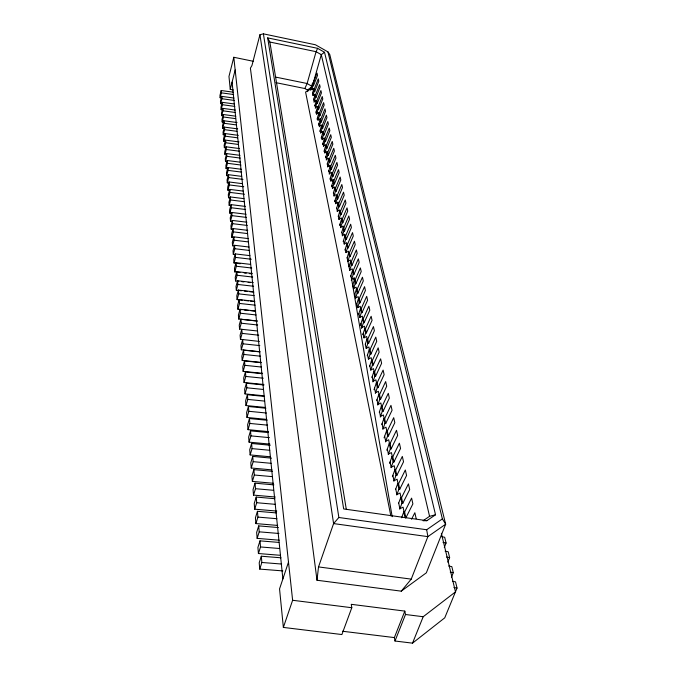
<?xml version="1.0" encoding="UTF-8"?>
<svg xmlns="http://www.w3.org/2000/svg" width="677" height="677" viewBox="0 0 677 677"><rect width="100%" height="100%" fill="white"/><g stroke="black" fill="none" stroke-linecap="round" stroke-linejoin="round"><path stroke-width="1.02" d="M317.005 580.248L318.512 566.92L333.592 523.583L338.864 517.499L263.412 33.85L259.943 34.713L251.946 65.525L250.397 68.165L317.005 580.248L401.258 591.156L426.341 572.818L445.661 524.201L329.741 54.448L327.939 51.884L315.44 44.775L263.412 33.85M233.362 92.19L221.184 90.523L219.966 95.398L220.16 97.742L222.225 98.021M220.16 97.742L221.387 92.851L221.184 90.523M233.963 98.047L221.692 96.371L220.457 101.279L220.66 103.657L222.733 103.945M220.66 103.657L221.895 98.74L221.692 96.371M234.572 104.004L222.208 102.32L220.964 107.254L221.167 109.674L223.258 109.953M253.206 61.269L233.793 57.274L228.97 76.442L230.248 89.372L233.328 89.999M221.167 109.674L222.411 104.723L222.208 102.32M222.725 108.362L221.472 113.33L221.675 115.784L222.936 110.808L222.725 108.362L235.198 110.046M235.824 116.199L223.258 114.506L221.988 119.507L222.2 122.004L224.248 122.275M230.248 89.372L235.173 69.959M222.2 122.004L223.469 116.994L223.258 114.506M237.035 122.52L223.791 120.751L222.513 125.778L222.733 128.317L224.798 128.588M222.733 128.317L224.011 123.282L223.791 120.751M237.686 128.875L224.341 127.107L223.055 132.159L223.266 134.74L225.356 135.011M223.266 134.74L224.561 129.671L224.341 127.107M238.355 135.332L224.899 133.555L223.596 138.641L223.816 141.265L225.847 141.535M223.816 141.265L225.119 136.17L224.899 133.555M225.466 140.122L224.146 145.242L224.375 147.908L225.695 142.779L225.466 140.122L239.032 141.908M226.042 146.799L224.713 151.944L224.942 154.661L226.27 149.507L226.042 146.799L239.252 148.525M239.954 155.321L226.626 153.594L225.289 158.773L225.517 161.532L227.599 161.803M225.517 161.532L226.863 156.345L226.626 153.594M240.665 162.235L227.218 160.508L225.873 165.713L226.101 168.522L228.2 168.793M226.101 168.522L227.464 163.301L227.218 160.508M241.384 169.275L227.827 167.541L226.465 172.779L226.702 175.639L228.75 175.893M226.702 175.639L228.073 170.384L227.827 167.541M241.664 176.375L228.445 174.691L227.066 179.964L227.311 182.875L229.376 183.137M227.311 182.875L228.691 177.594L228.445 174.691M242.408 183.662L229.071 181.978L227.675 187.284L227.929 190.245L230.011 190.508M227.929 190.245L229.325 184.931L229.071 181.978M243.161 191.083L229.706 189.399L228.301 194.731L228.555 197.752L230.595 197.997M228.555 197.752L229.968 192.403L229.706 189.399M243.94 198.632L230.358 196.948L228.944 202.313L229.198 205.385L231.246 205.639M229.198 205.385L230.62 200.003L230.358 196.948M245.302 206.4L231.018 204.64L229.588 210.039L229.85 213.17L231.923 213.416M229.85 213.17L231.289 207.754L231.018 204.64M246.106 214.228L231.695 212.468L230.248 217.901L230.518 221.091L232.609 221.345M230.518 221.091L231.974 215.641L231.695 212.468M246.927 222.208L232.38 220.448L230.925 225.915L231.195 229.165L233.235 229.41M231.195 229.165L232.66 223.681L232.38 220.448M247.765 230.341L233.083 228.572L231.61 234.081L231.881 237.39L233.946 237.635M231.881 237.39L233.37 231.872L233.083 228.572M248.154 238.575L233.802 236.857L232.304 242.4L232.592 245.768L234.674 246.013M232.592 245.768L234.09 240.217L233.802 236.857M249.018 247.02L234.53 245.302L233.015 250.871L233.303 254.315L235.41 254.56M233.303 254.315L234.817 248.73L234.53 245.302M249.898 255.627L235.266 253.909L233.743 259.519L234.039 263.023L240.208 263.734M234.039 263.023L235.571 257.404L235.266 253.909M250.346 264.352L236.028 262.684L234.479 268.329L234.784 271.9L239.971 272.501M234.784 271.9L236.332 266.247L236.028 262.684M252.293 273.423L236.798 271.638L235.241 277.316L235.545 280.955L238.685 281.319M235.545 280.955L237.111 275.268L236.798 271.638M253.232 282.546L237.585 280.769L236.002 286.481L236.315 290.196L241.452 290.772M236.315 290.196L237.898 284.467L237.585 280.769M253.723 291.812L238.389 290.078L236.789 295.832L237.111 299.623L242.298 300.199M237.111 299.623L238.71 293.86L238.389 290.078M254.696 301.316L239.201 299.581L237.593 305.369L237.915 309.237L242.112 309.702M237.915 309.237L239.54 303.44L239.201 299.581M255.686 311.014L240.039 309.279L238.406 315.101L238.744 319.053L257.26 321.076M238.744 319.053L240.377 313.223L240.039 309.279M257.277 320.974L240.894 319.189L239.243 325.045L239.582 329.081L257.285 330.968M239.582 329.081L241.24 323.208L240.894 319.189M310.515 90.185L312.469 83.288L312.986 83.398L313.476 85.7L312.96 85.59L312.469 83.288M240.445 339.312L242.121 333.397L241.765 329.293L240.098 335.191L240.445 339.312L259.384 341.411M313.096 83.533L321.287 54.668L324.528 52.281L435.531 514.765L426.891 520.672L423.04 520.757M311.843 89.542L312.96 85.59M312.571 93.028L313.705 89.068L314.221 89.169L314.72 91.505L314.196 91.403L313.705 89.068M313.07 95.372L314.196 91.403M241.317 349.764L243.018 343.814L242.654 339.626L240.961 345.558L241.317 349.764L259.892 351.718M313.527 99.917L314.949 94.932L315.474 95.042L315.981 97.412L315.457 97.31L314.949 94.932M314.026 102.303L315.457 97.31M259.993 351.905L243.559 350.17L241.85 356.144L242.214 360.443L260.983 362.398M314.788 105.908L316.218 100.898L316.751 101L317.268 103.412L316.734 103.31L316.218 100.898M242.214 360.443L243.932 354.452L243.559 350.17M315.296 108.328L316.734 103.31M315.77 113L317.513 106.958L318.046 107.059L318.571 109.513L318.038 109.403L317.513 106.958M261.102 362.677L244.49 360.951L242.764 366.959L243.128 371.351L262.608 373.349M316.582 114.455L318.038 109.403M243.128 371.351L244.871 365.326L244.49 360.951M317.064 119.194L318.825 113.11L319.366 113.22L319.899 115.716L319.358 115.606L318.825 113.11M317.962 120.421L319.358 115.606M262.227 373.687L245.438 371.961L243.686 378.011L244.067 382.497L263.759 384.494M318.478 125.169L320.162 119.372L320.703 119.482L321.245 122.021L320.703 121.911L320.162 119.372M244.067 382.497L245.827 376.437L245.438 371.961M319.29 126.751L320.703 121.911M263.954 385.001L246.411 383.224L244.634 389.309L245.023 393.896L263.886 395.783M319.815 131.575L321.516 125.744L322.066 125.846L322.616 128.427L322.066 128.317L321.516 125.744M320.644 133.191L322.066 128.317M245.023 393.896L246.809 387.794L246.411 383.224M321.177 138.083L322.895 132.218L323.445 132.328L324.004 134.943L323.454 134.833L322.895 132.218M264.098 396.4L247.401 394.733L245.607 400.86L246.005 405.548L265.604 407.486M322.015 139.733L323.454 134.833M322.565 144.7L324.3 138.802L324.858 138.912L325.425 141.578L324.867 141.468L324.3 138.802M246.005 405.548L247.807 399.413L247.401 394.733M323.42 146.393L324.867 141.468M265.883 408.231L248.417 406.505L246.597 412.674L247.003 417.472L266.823 419.401M325.273 146.164L325.73 144.624L323.581 145.834L323.014 143.16M323.978 151.436L325.73 145.496L326.289 145.606L326.864 148.322L326.306 148.212L325.73 145.496M324.842 153.171L326.306 148.212M247.003 417.472L248.831 411.294L248.417 406.505M326.712 152.934L327.177 151.386L325.002 152.604L324.435 149.888M325.705 157.284L327.177 152.308L327.744 152.418L328.337 155.177L327.77 155.067L327.177 152.308M267.119 420.265L249.458 418.555L247.613 424.758L248.027 429.667L268.583 431.638M326.289 160.06L327.77 155.067M248.027 429.667L249.881 423.447L249.458 418.555M327.169 164.249L328.658 159.247L329.225 159.357L329.826 162.158L329.25 162.048L328.658 159.247M327.753 167.067L329.25 162.048M268.388 432.586L250.515 430.877L248.654 437.122L249.077 442.149L269.869 444.104M328.65 171.332L330.156 166.297L330.731 166.407L331.341 169.267L330.765 169.157L330.156 166.297M329.25 174.201L330.765 169.157M249.077 442.149L250.947 435.886L250.515 430.877M329.953 179.253L331.688 173.481L332.272 173.591L332.889 176.494L332.305 176.384L331.688 173.481M270.25 445.246L251.607 443.494L249.711 449.773L250.143 454.919L270.131 456.772M330.858 181.216L332.305 176.384M250.143 454.919L252.047 448.623L251.607 443.494M332.72 181.224L333.202 179.642L330.951 180.894L330.334 177.975M331.493 186.598L333.245 180.784L333.829 180.903L334.463 183.856L333.879 183.746L333.245 180.784M332.407 188.604L333.879 183.746M271.579 458.151L252.716 456.408L250.803 462.729L251.243 468.002L271.993 469.889M333.355 193.106L334.836 188.231L335.42 188.341L336.063 191.354L335.47 191.244L334.836 188.231M251.243 468.002L253.173 461.663L252.716 456.408M333.989 196.127L335.47 191.244M334.65 201.687L336.444 195.805L337.044 195.915L337.696 198.987L337.104 198.877L336.444 195.805M272.467 471.327L253.858 469.635L251.912 475.999L252.369 481.398L273.364 483.268M335.597 203.794L337.104 198.877M252.369 481.398L254.324 475.017L253.858 469.635M337.518 203.802L338.009 202.186L335.699 203.464L335.047 200.384M336.579 208.457L338.094 203.523L338.695 203.633L339.363 206.764L338.754 206.654L338.094 203.523M337.239 211.596L338.754 206.654M273.863 484.867L255.026 483.183L253.054 489.589L253.52 495.115L275.285 497.028M338.238 216.352L339.769 211.385L340.37 211.495L341.056 214.685L340.446 214.575L339.769 211.385M253.52 495.115L255.5 488.701L255.026 483.183M338.906 219.543L340.446 214.575M339.617 225.39L341.47 219.39L342.088 219.509L342.782 222.75L342.164 222.64L341.47 219.39M274.82 498.695L256.219 497.07L254.222 503.51L254.696 509.18L276.732 511.067M340.607 227.65L342.164 222.64M254.696 509.18L256.71 502.723L256.219 497.07M341.648 232.583L343.214 227.557L343.831 227.667L344.534 230.975L343.916 230.865L343.214 227.557M342.342 235.901L343.916 230.865M276.275 512.912L257.446 511.304L255.424 517.787L255.906 523.592L277.68 525.428M343.171 241.655L344.982 235.875L345.608 235.985L346.328 239.353L345.702 239.243L344.982 235.875M255.906 523.592L257.945 517.093L257.446 511.304M344.187 244.075L345.702 239.243M344.957 250.168L346.793 244.346L347.419 244.465L348.156 247.9L347.521 247.79L346.793 244.346M278.349 527.544L258.707 525.894L256.651 532.418L257.15 538.376L279.195 540.187M345.989 252.648L347.521 247.79M257.15 538.376L259.215 531.834L258.707 525.894M347.089 257.869L348.63 252.995L349.264 253.105L350.017 256.617L349.383 256.498L348.63 252.995M347.826 261.39L349.383 256.498M278.839 542.404L259.993 540.864L257.912 547.422L258.419 553.532L280.227 555.284M348.951 266.713L350.508 261.804L351.151 261.923L351.913 265.494L351.27 265.384L350.508 261.804M258.419 553.532L260.518 546.957L259.993 540.864M349.704 270.301L351.27 265.384M350.525 276.724L352.429 270.8L353.072 270.91L353.851 274.557L353.199 274.447L352.429 270.8M280.989 557.797L261.322 556.223L259.206 562.824L259.731 569.095L282.859 570.906M351.295 280.38L353.199 274.447M259.731 569.095L261.855 562.477L261.322 556.223M353.622 279.643L354.173 277.934L351.642 279.296L392.178 516.695M352.455 285.931L354.384 279.965L355.036 280.083L355.831 283.798L355.171 283.688L354.384 279.965M353.563 288.673L355.171 283.688M354.426 295.324L356.373 289.324L357.033 289.443L357.845 293.234L357.185 293.124L356.373 289.324M358.573 298.574L358.167 296.653L355.586 298.041L357.185 293.124M356.525 304.633L358.412 298.87L359.072 298.989L359.902 302.864L359.233 302.746L358.412 298.87M357.659 307.561L359.233 302.746M358.582 314.424L360.486 308.619L361.163 308.737L362 312.689L361.332 312.579L360.486 308.619M359.732 317.42L361.332 312.579M360.35 325.383L362.61 318.571L363.287 318.689L364.15 322.726L363.464 322.607L362.61 318.571M361.526 328.463L363.464 322.607M362.813 334.607L364.768 328.734L365.462 328.853L366.342 332.974L365.648 332.856L364.768 328.734M288.487 562.113L279.55 588.897L283.358 627.418L341.885 634.544L351.795 607.726L351.261 604.324L404.821 611.103L405.489 614.496L395.004 641.017L412.521 643.15L444.747 617.83L457.034 588.059L455.528 581.856L452.456 581.281M364.014 337.764L365.648 332.856M365.335 344.043L366.985 339.109L367.679 339.228L368.576 343.442L367.882 343.324L366.985 339.109M366.223 348.266L367.882 343.324M367.23 355.67L369.244 349.721L369.947 349.831L370.869 354.139L370.158 354.02L369.244 349.721M368.474 358.996L370.158 354.02M369.515 366.536L371.555 360.553L372.257 360.672L373.205 365.072L372.494 364.954L371.555 360.553M370.784 369.955L372.494 364.954M283.358 627.418L292.625 600.271L233.793 57.274M371.935 377.394L373.916 371.631L374.626 371.749L375.591 376.243L374.872 376.133L373.916 371.631M372.883 381.904L374.872 376.133M373.992 389.724L376.327 382.954L377.047 383.072L378.037 387.667L377.309 387.557L376.327 382.954M375.295 393.371L377.309 387.557M376.759 400.369L378.79 394.53L379.526 394.649L380.533 399.354L379.797 399.235L378.79 394.53M377.749 405.091L379.797 399.235M379.255 412.251L381.32 406.378L382.056 406.496L383.089 411.311L382.344 411.193L381.32 406.378M380.271 417.083L382.344 411.193M381.811 424.411L383.901 418.496L384.646 418.614L385.704 423.54L384.951 423.421L383.901 418.496M382.843 429.345L384.951 423.421M384.071 437.841L386.542 430.902L387.295 431.021L388.378 436.056L387.616 435.946L386.542 430.902M385.484 441.903L387.616 435.946M386.838 450.29L389.25 443.596L390.011 443.714L391.12 448.876L390.35 448.758L389.25 443.596M388.276 454.512L390.35 448.758M389.571 463.33L392.017 456.594L392.795 456.713L393.921 462.002L393.142 461.883L392.017 456.594M391.035 467.672L393.142 461.883M392.372 476.693L394.852 469.914L395.639 470.033L396.798 475.449L396.011 475.33L394.852 469.914M393.87 481.152L396.011 475.33M395.605 489.403L397.763 483.556L398.558 483.674L399.743 489.226L398.948 489.107L397.763 483.556M396.773 494.972L398.948 489.107M398.55 503.417L400.742 497.544L401.546 497.654L402.764 503.349L401.952 503.231L400.742 497.544M399.743 509.129L401.952 503.231M401.571 517.795L403.797 511.88L404.609 511.99L405.853 517.829L405.041 517.71L403.797 511.88M312.986 83.398L317.031 73.099L317.538 75.375L313.476 85.7M401.258 591.156L411.235 579.123L427.881 536.633L426.679 529.744L442.377 518.878L327.939 51.884M314.221 89.169L318.308 78.811L318.816 81.122L314.72 91.505M395.004 641.017L394.369 637.59L404.821 611.103M315.474 95.042L319.595 84.617L320.119 86.969L315.981 97.412M316.751 101L320.906 90.515L321.44 92.901L317.268 103.412M318.046 107.059L322.244 96.515L322.785 98.944L318.571 109.513M319.366 113.22L323.598 102.608L324.148 105.079L319.899 115.716M320.703 119.482L324.977 108.811L325.535 111.316L321.245 122.021M444.29 547.473L446.075 543.013L444.679 537.259L441.641 536.666M322.066 125.846L326.382 115.115L326.949 117.663L322.616 128.427M323.445 132.328L327.812 121.521L328.387 124.111L324.004 134.943M412.521 643.15L423.193 616.73L455.494 591.884L441.37 533.315M324.858 138.912L329.259 128.038L329.843 130.678L325.425 141.578M326.289 145.606L330.731 134.672L331.332 137.355L326.864 148.322M447.827 562.147L449.638 557.662L448.208 551.763L445.127 551.163M327.744 152.418L332.238 141.417L332.847 144.15L328.337 155.177M329.225 159.357L333.761 148.28L334.379 151.064L329.826 162.158M451.441 577.185L453.294 572.674L451.821 566.624L448.707 566.031M330.731 166.407L335.318 155.27L335.944 158.096L331.341 169.267M332.272 173.591L336.901 162.378L337.544 165.256L332.889 176.494M333.829 180.903L338.508 169.622L339.169 172.55L334.463 183.856M335.42 188.341L340.15 176.993L340.819 179.98L336.063 191.354M337.044 195.915L341.826 184.499L342.503 187.537L337.696 198.987M338.695 203.633L343.527 192.141L344.212 195.238L339.363 206.764M340.37 211.495L345.253 199.927L345.955 203.083L341.056 214.685M342.088 219.509L347.022 207.864L347.741 211.08L342.782 222.75M343.831 227.667L348.824 215.955L349.552 219.23L344.534 230.975M345.608 235.985L350.652 224.197L351.397 227.54L346.328 239.353M347.419 244.465L352.522 232.6L353.284 236.002L348.156 247.9M349.264 253.105L354.435 241.164L355.205 244.642L350.017 256.617M351.151 261.923L356.373 249.898L357.168 253.443L351.913 265.494M353.072 270.91L358.361 258.817L359.165 262.431L353.851 274.557M355.036 280.083L360.384 267.906L361.205 271.595L355.831 283.798M357.033 289.443L362.449 277.181L363.287 280.947L357.845 293.234M359.072 298.989L364.556 286.65L365.411 290.492L359.902 302.864M361.163 308.737L366.706 296.314L367.577 300.241L362 312.689M363.287 318.689L368.897 306.19L369.794 310.193L364.15 322.726M365.462 328.853L371.148 316.269L372.054 320.356L366.342 332.974M367.679 339.228L373.433 326.568L374.364 330.748L368.576 343.442M275.971 82.662L304.828 88.526L307.121 83.508L316.083 51.689L317.615 48.338L324.528 52.281M369.947 349.831L375.777 337.087L376.725 341.36L370.869 354.139M372.257 360.672L378.172 347.834L379.137 352.201L373.205 365.072M374.626 371.749L380.618 358.827L381.608 363.295L375.591 376.243M377.047 383.072L383.114 370.065L384.13 374.635L378.037 387.667M379.526 394.649L385.67 381.557L386.711 386.228L380.533 399.354M382.056 406.496L388.293 393.32L389.351 398.101L383.089 411.311M384.646 418.614L390.967 405.354L392.059 410.245L385.704 423.54M387.295 431.021L393.709 417.667L394.818 422.676L388.378 436.056M390.011 443.714L396.51 430.276L397.653 435.404L391.12 448.876M392.795 456.713L399.388 443.19L400.556 448.436L393.921 462.002M395.639 470.033L402.333 456.416L403.526 461.799L396.798 475.449M398.558 483.674L405.345 469.973L406.572 475.482L399.743 489.226M401.546 497.654L408.434 483.86L409.695 489.522L402.764 503.349M404.609 511.99L411.608 498.111L412.894 503.908L405.853 517.829M411.54 519.242L414.857 512.717L416.186 518.667M307.773 91.674L307.451 90.066L311.454 87.113M423.853 520.207L429.565 516.314L435.531 514.765M313.781 88.594L311.784 89.736L311.538 88.577L305.572 91.996L390.832 515.84M315.025 94.425L313.011 95.567L312.52 93.223M316.286 100.348L314.255 101.499L313.756 99.113M317.572 106.365L315.524 107.525L315.017 105.104M324.317 137.981L322.184 139.183L321.626 136.551M328.641 158.266L326.449 159.493L325.874 156.725M347.86 261.297L350.331 259.951L350.898 262.608M261.855 562.477L281.632 564.043M260.518 546.957L279.457 548.497M259.215 531.834L278.958 533.476M257.945 517.093L276.868 518.7M256.71 502.723L275.395 504.34M255.5 488.701L273.373 490.283M254.324 475.017L271.985 476.608M253.173 461.663L271.071 463.305M252.047 448.623L269.742 450.273M250.947 435.886L269.463 437.647M249.881 423.447L267.627 425.156M248.831 411.294L266.374 413.012M246.809 387.794L263.395 389.47M247.807 399.413L264.58 401.08M245.827 376.437L263.26 378.215M244.871 365.326L261.55 367.052M243.932 354.452L260.433 356.187M242.121 333.397L258.741 335.191M243.018 343.814L259.816 345.6M241.24 323.208L257.692 324.994M244.202 309.931L248.4 310.396M250.498 310.633L254.687 311.09M240.377 313.223L256.092 314.949M238.71 293.86L254.112 295.587M244.372 300.436L248.527 300.893M250.6 301.13L254.755 301.595M239.54 303.44L255.094 305.166M241.833 281.674L243.932 281.911M248.12 282.394L250.219 282.631M237.898 284.467L253.613 286.253M244.541 291.127L247.621 291.474M249.678 291.702L253.79 292.168M236.332 266.247L251.734 268.033M244.126 272.975L246.2 273.212M249.314 273.576L251.395 273.813M237.111 275.268L252.665 277.054M235.571 257.404L251.302 259.24M234.09 240.217L248.493 241.934M234.817 248.73L249.364 250.439M232.66 223.681L247.257 225.449M233.37 231.872L247.638 233.582M231.974 215.641L246.436 217.41M342.427 631.235L394.369 637.59M230.62 200.003L244.253 201.695M231.289 207.754L245.624 209.515M229.325 184.931L243.737 186.742M229.968 192.403L244.507 194.214M292.625 600.271L351.795 607.726M405.489 614.496L423.193 616.73M228.073 170.384L241.681 172.119M228.691 177.594L242.984 179.405M226.863 156.345L240.233 158.071M227.464 163.301L240.953 165.036M225.695 142.779L238.262 144.429M226.27 149.507L239.531 151.233M224.561 129.671L236.925 131.313M225.119 136.17L237.585 137.812M318.512 566.92L411.235 579.123M223.469 116.994L235.63 118.627M224.011 123.282L236.273 124.915M221.895 98.74L234.208 100.416M222.411 104.723L234.826 106.407M222.936 110.808L235.444 112.5M221.387 92.851L233.607 94.526M338.864 517.499L426.679 529.744M426.891 520.672L343.671 508.952L267.669 37.878L317.615 48.338M453.945 587.484L457.034 588.059M450.239 572.09L453.294 572.674M446.549 557.069L449.638 557.662M443.02 542.421L446.075 543.013M275.615 77.085L307.121 83.508L312.249 86.521M267.669 37.878L269.861 42.033L316.083 51.689L321.287 54.668L429.565 516.314M304.828 88.526L307.451 90.066M442.377 518.878L445.661 524.201L427.881 536.633L333.592 523.583L259.943 34.713M319.273 114.337L318.875 112.475L316.811 113.651L316.294 111.189M320.602 120.582L320.196 118.695L318.122 119.871L317.598 117.375M321.956 126.937L321.55 125.017L319.451 126.201L318.918 123.663M323.335 133.394L322.921 131.44L320.805 132.641L320.263 130.052M330.494 166.974L330.131 165.264L327.922 166.5L327.329 163.682M332.026 174.124L331.654 172.39L329.428 173.634L328.819 170.765M333.202 179.642L333.575 181.402M335.157 188.815L334.776 187.021L332.509 188.282L331.882 185.312M336.765 196.364L336.376 194.536L334.091 195.805L333.448 192.776M338.009 202.186L338.407 204.056M340.082 211.884L339.676 209.98L337.341 211.266L336.681 208.135M341.783 219.856L341.369 217.918L339.008 219.221L338.339 216.022M343.51 227.98L343.095 226.008L340.717 227.32L340.032 224.062M345.278 236.265L344.855 234.25L342.452 235.571L341.75 232.245M347.081 244.702L346.641 242.654L344.221 243.982L343.501 240.597M349.027 253.824L348.469 251.218L346.023 252.555L345.295 249.102M352.81 271.57L352.235 268.854L349.73 270.208L347.115 257.776M354.173 277.934L354.756 280.701M356.551 289.087L356.144 287.2L353.597 288.571L352.81 284.839M360.849 309.245L360.223 306.3L357.617 307.697L356.796 303.812M362.965 319.155L362.322 316.151L359.69 317.555L358.852 313.586M365.123 329.276L364.471 326.204L361.806 327.626L360.951 323.572M367.23 339.16L366.655 336.477L363.964 337.908L363.092 333.769M369.676 350.627L368.897 346.971L366.172 348.41L365.284 344.178M371.978 361.425L371.182 357.684L368.432 359.132L367.518 354.816M374.339 372.46L373.518 368.635L370.734 370.099L369.811 365.682M376.742 383.741L375.904 379.831L373.095 381.303L372.147 376.793M379.205 395.275L378.35 391.281L375.498 392.762L374.533 388.149M381.498 406.056L380.846 402.984L377.969 404.482L376.971 399.76M384.181 418.623L383.402 414.959L380.482 416.473L379.467 411.641M387.016 431.892L386.017 427.212L383.064 428.736L382.023 423.794M389.715 444.552L388.691 439.754L385.704 441.286L384.638 436.233M392.474 457.5L391.433 452.591L388.403 454.14L387.32 448.961M395.089 469.762L394.234 465.742L391.171 467.299L390.062 461.993M397.983 483.327L397.111 479.206L394.006 480.78L392.863 475.347M401.055 497.697L400.048 493.008L396.908 494.591L395.74 489.022M404.093 511.964L403.069 507.149L399.887 508.749L398.685 503.045M350.872 275.641L351.642 279.296M354.782 294.233L355.586 298.041M269.861 42.033L346.235 508.935M232.084 82.129L282.876 578.928"/></g></svg>
